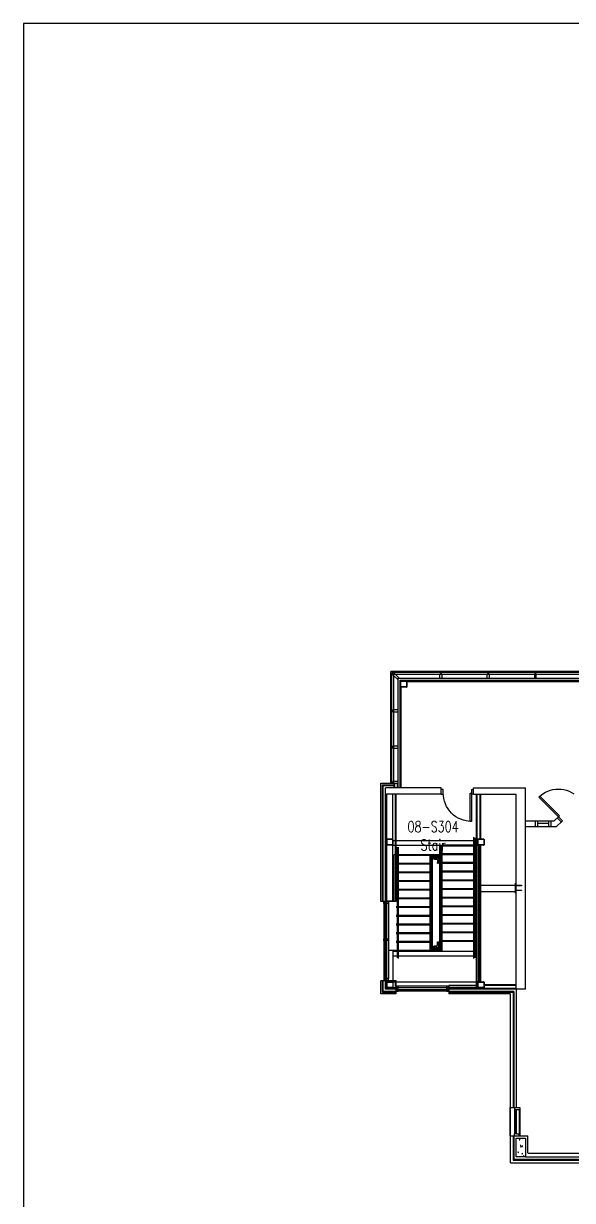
# Model space of a CAD drawing. Extents: x 11182 to 734459, y -1391328 to 152085.
# Drawn here: x 375129 to 392811, y -840306 to -802398 of the extents above; entities that cross this region are included whole.
import ezdxf
from ezdxf.enums import TextEntityAlignment as Align

# ---------------------------------------------------------------- set-up
doc = ezdxf.new("R2010")
doc.units = 0
doc.header["$LTSCALE"] = 500
doc.header["$MEASUREMENT"] = 0
doc.layers.add('0_Defpoints', color=106, linetype='CONTINUOUS', plot=False)
for name, color, linetype in [('0_room_data', 7, 'CONTINUOUS'), ('1_Wall_Exist', 251, 'CONTINUOUS'), ('3_Text', 7, 'CONTINUOUS')]:
    doc.layers.add(name, color=color, linetype=linetype)
doc.styles.add('1_200', font='simplex.shx', dxfattribs={"width": 0.75, "height": 460})

# ---------------------------------------------------------------- blocks, each defined once
blk = doc.blocks.new('room_data')
at = {"layer": '3_Text', "style": '1_200', "width": 0.75}
for tag, p in [('ROOMNUM', (0, 0)), ('ROOMUSE', (0, -575))]:
    blk.add_attdef(tag, text='', height=345, dxfattribs=at).set_placement(p, align=Align.MIDDLE_CENTER)

msp = doc.modelspace()

# ---------------------------------------------------------------- linework, layer by layer
at = {"layer": '0_Defpoints'}
msp.add_lwpolyline([(375129, -802398), (375129, -868101), (476670, -868101), (476670, -802398)], close=True, dxfattribs=at)
at = {"layer": '1_Wall_Exist'}
for p, q in [((393177, -823267), (386964, -823267)), ((386964, -826871), (386964, -823267)), ((386991, -823333), (387030, -823294)), ((386991, -826870), (386991, -823333)), ((387007, -823339), (387036, -823309)), ((387007, -823339), (387007, -823386)), ((387030, -823294), (393177, -823294)), ((387036, -823309), (387084, -823309)), ((387068, -823351), (387049, -823371)), ((387068, -823351), (387068, -823309)), ((387068, -823347), (387090, -823347)), ((387068, -823350), (393177, -823350)), ((387091, -823304), (387084, -823304)), ((387084, -823304), (387084, -823309)), ((387089, -823309), (387089, -823306)), ((387089, -823306), (387091, -823306)), ((387089, -823309), (387093, -823309)), ((387090, -823347), (387227, -823485)), ((387091, -823306), (387091, -823304)), ((387093, -823309), (387093, -823294)), ((388543, -823313), (388543, -823294)), ((388607, -823313), (388543, -823313)), ((388543, -823351), (388607, -823351)), ((388543, -823485), (388543, -823351)), ((388567, -823313), (388567, -823351)), ((388583, -823313), (388583, -823351)), ((388607, -823294), (388607, -823313)), ((388607, -823351), (388607, -823485)), ((390066, -823313), (390066, -823294)), ((390129, -823313), (390066, -823313)), ((390066, -823351), (390129, -823351)), ((390066, -823485), (390066, -823351)), ((390090, -823313), (390090, -823351)), ((390106, -823313), (390106, -823351)), ((390129, -823294), (390129, -823313)), ((390129, -823351), (390129, -823485)), ((391583, -823294), (391583, -823313)), ((391583, -823313), (391646, -823313)), ((391646, -823351), (391583, -823351)), ((391583, -823351), (391583, -823485)), ((391607, -823313), (391607, -823351)), ((391623, -823313), (391623, -823351)), ((391646, -823313), (391646, -823294)), ((391646, -823485), (391646, -823351)), ((387007, -823396), (386991, -823396)), ((387001, -823394), (387001, -823386)), ((387001, -823386), (387007, -823386)), ((387004, -823394), (387001, -823394)), ((387007, -823392), (387004, -823392)), ((387004, -823392), (387004, -823394)), ((387049, -823371), (387007, -823371)), ((387007, -823392), (387007, -823396)), ((387045, -823371), (387045, -823392)), ((387045, -823392), (387182, -823529)), ((387048, -823370), (387048, -826847)), ((387182, -823485), (393177, -823485)), ((387182, -823485), (387182, -827020)), ((387251, -823553), (393177, -823553)), ((387251, -823553), (387251, -827020)), ((387271, -823770), (387271, -823579)), ((387277, -823573), (387468, -823573)), ((387280, -823767), (387280, -823582)), ((387280, -823582), (387465, -823582)), ((387465, -823582), (387465, -823767)), ((387474, -823579), (387474, -823770)), ((387474, -823587), (393491, -823587)), ((388813, -823587), (390423, -823587)), ((390466, -823587), (391672, -823587)), ((387468, -823776), (387277, -823776)), ((387465, -823767), (387280, -823767)), ((387285, -823776), (387285, -827020)), ((387010, -824502), (386991, -824502)), ((387010, -824565), (387010, -824502)), ((387049, -824502), (387049, -824565)), ((387182, -824502), (387049, -824502)), ((386991, -824565), (387010, -824565)), ((387010, -824525), (387049, -824525)), ((387010, -824541), (387049, -824541)), ((387049, -824565), (387182, -824565)), ((387010, -825673), (386991, -825673)), ((386991, -825737), (387010, -825737)), ((387010, -825737), (387010, -825673)), ((387010, -825697), (387049, -825697)), ((387010, -825713), (387049, -825713)), ((387049, -825673), (387049, -825737)), ((387182, -825673), (387049, -825673)), ((387049, -825737), (387182, -825737)), ((386639, -830676), (386639, -826870)), ((386639, -826870), (387182, -826870)), ((386691, -830676), (386689, -826920)), ((386689, -826920), (387058, -826920)), ((386716, -830676), (386714, -826945)), ((386714, -826945), (387058, -826945)), ((388581, -827020), (386791, -827020)), ((386791, -827220), (386791, -827020)), ((387010, -826807), (386991, -826807)), ((387010, -826870), (387010, -826807)), ((387010, -826831), (387049, -826831)), ((387010, -826847), (387049, -826847)), ((387049, -826807), (387049, -826870)), ((387182, -826807), (387049, -826807)), ((387058, -826870), (387058, -827020)), ((387074, -826870), (387074, -827020)), ((387166, -826870), (387166, -827020)), ((388581, -827220), (388581, -827020)), ((388643, -827068), (388581, -827068)), ((388643, -827220), (388643, -827068)), ((389563, -827068), (389625, -827068)), ((389563, -827068), (389563, -828099)), ((389625, -827019), (391297, -827019)), ((389625, -827220), (389625, -827020)), ((391297, -833503), (391297, -827019)), ((391938, -827160), (392017, -827123)), ((392017, -827123), (392100, -827093)), ((392100, -827093), (392184, -827072)), ((392184, -827072), (392271, -827059)), ((392271, -827059), (392359, -827055)), ((392359, -827055), (392446, -827059)), ((392446, -827059), (392533, -827072)), ((392533, -827072), (392618, -827094)), ((392618, -827094), (392701, -827123)), ((392701, -827123), (392780, -827161)), ((386791, -830676), (386789, -827220)), ((388581, -827220), (386791, -827220)), ((386807, -830676), (386805, -827220)), ((386827, -833276), (386827, -827228)), ((387030, -830676), (387030, -827228)), ((387114, -830663), (387112, -827220)), ((387130, -830676), (387128, -827220)), ((388581, -827220), (388643, -827220)), ((388653, -827274), (388648, -827185)), ((388666, -827363), (388653, -827274)), ((388688, -827450), (388666, -827363)), ((388718, -827535), (388688, -827450)), ((388757, -827616), (388718, -827535)), ((389512, -827185), (389563, -827185)), ((389512, -828099), (389512, -827185)), ((389625, -827220), (389563, -827220)), ((389625, -827219), (390997, -827219)), ((389718, -833503), (389718, -827220)), ((389737, -833484), (389737, -827220)), ((389839, -828661), (389839, -827220)), ((389864, -828661), (389864, -827220)), ((390997, -833503), (390997, -827219)), ((391727, -827317), (391762, -827281)), ((391727, -827317), (392485, -828074)), ((391762, -827281), (391862, -827205)), ((391762, -827281), (392394, -827913)), ((391862, -827205), (391938, -827160)), ((392780, -827161), (392855, -827206)), ((388803, -827693), (388757, -827616)), ((388856, -827765), (388803, -827693)), ((388916, -827831), (388856, -827765)), ((388983, -827892), (388916, -827831)), ((389055, -827945), (388983, -827892)), ((392214, -828094), (392394, -827913)), ((389131, -827991), (389055, -827945)), ((389212, -828029), (389131, -827991)), ((389297, -828060), (389212, -828029)), ((389384, -828081), (389297, -828060)), ((389512, -828099), (389384, -828081)), ((389563, -828099), (389512, -828099)), ((392214, -828094), (391297, -828094)), ((392287, -828272), (391297, -828272)), ((391614, -828094), (391614, -828272)), ((391689, -828094), (391689, -828272)), ((391689, -828156), (392039, -828156)), ((392039, -828094), (392039, -828272)), ((392114, -828094), (392114, -828272)), ((392287, -828272), (392485, -828074)), ((392323, -827984), (392449, -828110)), ((386844, -828661), (387013, -828661)), ((386844, -828672), (387013, -828672)), ((389637, -832510), (389637, -828601)), ((389677, -828561), (389677, -828561)), ((389677, -832490), (389677, -828621)), ((389776, -828661), (389945, -828661)), ((389776, -828672), (389945, -828672)), ((386827, -828847), (386827, -828678)), ((386838, -828847), (386838, -828678)), ((387013, -828853), (386844, -828853)), ((387013, -828864), (386844, -828864)), ((387020, -828678), (387020, -828847)), ((387030, -828712), (389759, -828712)), ((387030, -828864), (389759, -828864)), ((387170, -832490), (387170, -828930)), ((387210, -832510), (387210, -828930)), ((388543, -832250), (388543, -828864)), ((388564, -832205), (388564, -828885)), ((388564, -828885), (388604, -828885)), ((388604, -832205), (388604, -828885)), ((388618, -832250), (388618, -828864)), ((389718, -828865), (388618, -828865)), ((389718, -828890), (388618, -828890)), ((389759, -828847), (389759, -828678)), ((389770, -828847), (389770, -828678)), ((389945, -828853), (389776, -828853)), ((389945, -828864), (389776, -828864)), ((389793, -833259), (389793, -828864)), ((389839, -833259), (389839, -828864)), ((389864, -833259), (389864, -828864)), ((389952, -828678), (389952, -828847)), ((389962, -828678), (389962, -828847)), ((387170, -829170), (387053, -829170)), ((387053, -830676), (387053, -829170)), ((387170, -829195), (387128, -829195)), ((388543, -829170), (387210, -829170)), ((388228, -829195), (387210, -829195)), ((388228, -832250), (388228, -829170)), ((388249, -832205), (388249, -829217)), ((388269, -829197), (388543, -829197)), ((388289, -832205), (388289, -829235)), ((388289, -829237), (388543, -829237)), ((388344, -829292), (388289, -829249)), ((388303, -829195), (388303, -829170)), ((388303, -832250), (388303, -829261)), ((388359, -829278), (388305, -829237)), ((388363, -829277), (388463, -829277)), ((388363, -829317), (388443, -829317)), ((388463, -829337), (388463, -829431)), ((388487, -829283), (388543, -829240)), ((388499, -829299), (388543, -829265)), ((388503, -829317), (388503, -829431)), ((389718, -829145), (388618, -829145)), ((389718, -829170), (388618, -829170)), ((389718, -829425), (388618, -829425)), ((387170, -829450), (387128, -829450)), ((387170, -829475), (387128, -829475)), ((387170, -829730), (387128, -829730)), ((387170, -829755), (387128, -829755)), ((388228, -829450), (387210, -829450)), ((388228, -829475), (387210, -829475)), ((388228, -829730), (387210, -829730)), ((388228, -829755), (387210, -829755)), ((389718, -829450), (388618, -829450)), ((389718, -829705), (388618, -829705)), ((389718, -829730), (388618, -829730)), ((387170, -830010), (387128, -830010)), ((387170, -830035), (387128, -830035)), ((388228, -830010), (387210, -830010)), ((388228, -830035), (387210, -830035)), ((389718, -829985), (388618, -829985)), ((389718, -830010), (388618, -830010)), ((389864, -830148), (390972, -830148)), ((390972, -830413), (390972, -830090)), ((390972, -830090), (390997, -830090)), ((390998, -830153), (391168, -830153)), ((390998, -830169), (390998, -830153)), ((391168, -830169), (390998, -830169)), ((391168, -830153), (391168, -830169)), ((387170, -830290), (387128, -830290)), ((387170, -830315), (387128, -830315)), ((388228, -830290), (387210, -830290)), ((388228, -830315), (387210, -830315)), ((389718, -830265), (388618, -830265)), ((389718, -830290), (388618, -830290)), ((389718, -830545), (388618, -830545)), ((389864, -830351), (390972, -830351)), ((390997, -830413), (390972, -830413)), ((390998, -830311), (391168, -830311)), ((390998, -830327), (390998, -830311)), ((391168, -830327), (390998, -830327)), ((391168, -830311), (391168, -830327)), ((387130, -830676), (386639, -830676)), ((386732, -830682), (386757, -830682)), ((386732, -830744), (386732, -830682)), ((386732, -830744), (386732, -833162)), ((386757, -830744), (386732, -830744)), ((386757, -830682), (386757, -830744)), ((386789, -830706), (386757, -830706)), ((386789, -830721), (386757, -830721)), ((386761, -831895), (386761, -830726)), ((386786, -830726), (386761, -830726)), ((386786, -831895), (386786, -830726)), ((386789, -830682), (386884, -830682)), ((386789, -830744), (386789, -830682)), ((386884, -830744), (386789, -830744)), ((387114, -830663), (386805, -830663)), ((386884, -830682), (386884, -830744)), ((386884, -830744), (386884, -833162)), ((387170, -830570), (387128, -830570)), ((387170, -830595), (387128, -830595)), ((387170, -830850), (387128, -830850)), ((387170, -830875), (387128, -830875)), ((388228, -830570), (387210, -830570)), ((388228, -830595), (387210, -830595)), ((388228, -830850), (387210, -830850)), ((388228, -830875), (387210, -830875)), ((389718, -830570), (388618, -830570)), ((389718, -830825), (388618, -830825)), ((389718, -830850), (388618, -830850)), ((387170, -831130), (387128, -831130)), ((387170, -831155), (387128, -831155)), ((388228, -831130), (387210, -831130)), ((388228, -831155), (387210, -831155)), ((389718, -831105), (388618, -831105)), ((389718, -831130), (388618, -831130)), ((387170, -831410), (387128, -831410)), ((387170, -831435), (387128, -831435)), ((387170, -831690), (387128, -831690)), ((388228, -831410), (387210, -831410)), ((388228, -831435), (387210, -831435)), ((388228, -831690), (387210, -831690)), ((389718, -831385), (388618, -831385)), ((389718, -831410), (388618, -831410)), ((389637, -831665), (388618, -831665)), ((389637, -831690), (388618, -831690)), ((389718, -831665), (389677, -831665)), ((389718, -831690), (389677, -831690)), ((386732, -831874), (386757, -831874)), ((386732, -831936), (386732, -831874)), ((386757, -831936), (386732, -831936)), ((386757, -831874), (386757, -831936)), ((386789, -831898), (386757, -831898)), ((386789, -831913), (386757, -831913)), ((386786, -831895), (386761, -831895)), ((386786, -831915), (386761, -831915)), ((386761, -833183), (386761, -831915)), ((386786, -833183), (386786, -831915)), ((386789, -831874), (386884, -831874)), ((386789, -831936), (386789, -831874)), ((386884, -831936), (386789, -831936)), ((386884, -831874), (386884, -831936)), ((387170, -831715), (387128, -831715)), ((387170, -831970), (387128, -831970)), ((387170, -831995), (387128, -831995)), ((388228, -831715), (387210, -831715)), ((388228, -831970), (387210, -831970)), ((388228, -831995), (387210, -831995)), ((388463, -832085), (388463, -831991)), ((388503, -832105), (388503, -831991)), ((389637, -831945), (388618, -831945)), ((389637, -831970), (388618, -831970)), ((389718, -831945), (389677, -831945)), ((389718, -831970), (389677, -831970)), ((388618, -832250), (386884, -832250)), ((387030, -832250), (387030, -833445)), ((387030, -832280), (389718, -832280)), ((387030, -832432), (389718, -832432)), ((388228, -832275), (387128, -832275)), ((388269, -832225), (388584, -832225)), ((388344, -832130), (388289, -832173)), ((388289, -832185), (388564, -832185)), ((388359, -832144), (388305, -832185)), ((388363, -832105), (388443, -832105)), ((388363, -832145), (388463, -832145)), ((388487, -832139), (388547, -832185)), ((388499, -832123), (388564, -832172)), ((389677, -832550), (389677, -832550)), ((386757, -833162), (386732, -833162)), ((386732, -833162), (386732, -833224)), ((386757, -833224), (386757, -833162)), ((386789, -833186), (386757, -833186)), ((386789, -833201), (386757, -833201)), ((386761, -833183), (386786, -833183)), ((386789, -833162), (386789, -833224)), ((386884, -833162), (386789, -833162)), ((386884, -833224), (386884, -833162)), ((386639, -833653), (386639, -833229)), ((386884, -833229), (386639, -833229)), ((386689, -833603), (386689, -833229)), ((386714, -833578), (386714, -833229)), ((387126, -833578), (386714, -833578)), ((386732, -833224), (386757, -833224)), ((386789, -833224), (386884, -833224)), ((386789, -833503), (386789, -833229)), ((387126, -833503), (386789, -833503)), ((386805, -833484), (386805, -833229)), ((387126, -833484), (386805, -833484)), ((386827, -833445), (386827, -833276)), ((386838, -833445), (386838, -833276)), ((386844, -833259), (389945, -833259)), ((386844, -833270), (387013, -833270)), ((387013, -833452), (386844, -833452)), ((389769, -833462), (386844, -833462)), ((386889, -833222), (387128, -833222)), ((386889, -833238), (386889, -833222)), ((386889, -833238), (387112, -833238)), ((387020, -833276), (387020, -833445)), ((387112, -833414), (387112, -833238)), ((387128, -833414), (387112, -833414)), ((387126, -833414), (387126, -833653)), ((387128, -833414), (387128, -833222)), ((387130, -833409), (387130, -833504)), ((387192, -833409), (387130, -833409)), ((387130, -833504), (387192, -833504)), ((387192, -833536), (387130, -833536)), ((387130, -833536), (387130, -833561)), ((387130, -833561), (387192, -833561)), ((387153, -833504), (387153, -833536)), ((387168, -833504), (387168, -833536)), ((387177, -833507), (387177, -833532)), ((387177, -833507), (388773, -833507)), ((387177, -833532), (388773, -833532)), ((387192, -833504), (387192, -833409)), ((387192, -833561), (387192, -833536)), ((388753, -833409), (387198, -833409)), ((388753, -833561), (387198, -833561)), ((388753, -833409), (388753, -833504)), ((388815, -833409), (388753, -833409)), ((388753, -833504), (388815, -833504)), ((388815, -833536), (388753, -833536)), ((388753, -833536), (388753, -833561)), ((388753, -833561), (388815, -833561)), ((388773, -833507), (388773, -833532)), ((388777, -833504), (388777, -833536)), ((388792, -833504), (388792, -833536)), ((388815, -833504), (388815, -833409)), ((388815, -833561), (388815, -833536)), ((389718, -833379), (388832, -833379)), ((388832, -833379), (388832, -833653)), ((389718, -833395), (388832, -833395)), ((389718, -833487), (388832, -833487)), ((390997, -833503), (388832, -833503)), ((390922, -833578), (388832, -833578)), ((390997, -833484), (389737, -833484)), ((389759, -833445), (389759, -833276)), ((389770, -833445), (389770, -833276)), ((389776, -833270), (389945, -833270)), ((389945, -833452), (389776, -833452)), ((389945, -833462), (389776, -833462)), ((389952, -833276), (389952, -833445)), ((389962, -833276), (389962, -833445)), ((390997, -833357), (389962, -833357)), ((390997, -833382), (389962, -833382)), ((390922, -833578), (390922, -837316)), ((391297, -833503), (390997, -833503)), ((390997, -833503), (390997, -837316)), ((387126, -833653), (386639, -833653)), ((387126, -833603), (386689, -833603)), ((390897, -833603), (388832, -833603)), ((390807, -833653), (388832, -833653)), ((390807, -833653), (390807, -837616)), ((390897, -833603), (390897, -837316)), ((390797, -837316), (391121, -837316)), ((390797, -837316), (390797, -838228)), ((390807, -837316), (390807, -838228)), ((390945, -837316), (390945, -838162)), ((391008, -837382), (390945, -837382)), ((390970, -837382), (390970, -838162)), ((390995, -837382), (390995, -838162)), ((391008, -837379), (391008, -837382)), ((391008, -837379), (391097, -837379)), ((391097, -837379), (391097, -838165)), ((391121, -837316), (391121, -838228)), ((391128, -838228), (391128, -837316)), ((390797, -838228), (391374, -838228)), ((390807, -838228), (390807, -839095)), ((390897, -838228), (390897, -839005)), ((390922, -838228), (390922, -838980)), ((390944, -838228), (390944, -838162)), ((391008, -838162), (390944, -838162)), ((390997, -838305), (391297, -838305)), ((390997, -838905), (390997, -838305)), ((391008, -838165), (391008, -838162)), ((391008, -838165), (391096, -838165)), ((391096, -838228), (391096, -838165)), ((391099, -838351), (391114, -838334)), ((391099, -838351), (391117, -838352)), ((391117, -838352), (391114, -838333)), ((391129, -838530), (391150, -838522)), ((391144, -838540), (391150, -838522)), ((391202, -838313), (391221, -838305)), ((391202, -838313), (391217, -838323)), ((391217, -838323), (391223, -838305)), ((391297, -838305), (391297, -838905)), ((391374, -838781), (391374, -838228)), ((391297, -838905), (390997, -838905)), ((391056, -838748), (391077, -838740)), ((391056, -838748), (391071, -838758)), ((391071, -838758), (391077, -838739)), ((391129, -838530), (391144, -838540)), ((391141, -838576), (391155, -838559)), ((391141, -838576), (391159, -838578)), ((391159, -838578), (391155, -838559)), ((391176, -838566), (391199, -838542)), ((391176, -838566), (391203, -838570)), ((391182, -838802), (391197, -838785)), ((391182, -838802), (391200, -838804)), ((391200, -838803), (391197, -838785)), ((391203, -838570), (391199, -838541)), ((391218, -838905), (391239, -838883)), ((391235, -838868), (391256, -838860)), ((391235, -838868), (391250, -838879)), ((391242, -838905), (391239, -838883)), ((391250, -838878), (391256, -838860)), ((391302, -838905), (393903, -838905)), ((391379, -838781), (407502, -838781)), ((390812, -839095), (393102, -839095)), ((390902, -839005), (393192, -839005)), ((390927, -838980), (393217, -838980))]:
    msp.add_line(p, q, dxfattribs=at)
for centre in [(388269, -829217), (388363, -829297), (388483, -829431), (388483, -831991), (388269, -832205), (388363, -832125), (388584, -832205)]:
    msp.add_circle(centre, 20, dxfattribs=at)
for centre, radius, start, end in [((387277, -823579), 6, 90, 180), ((387468, -823579), 6, 0, 90), ((387277, -823770), 6, 180, 270), ((387468, -823770), 6, 270, 0), ((386844, -828678), 17, 90, 180), ((386844, -828678), 6.28, 90, 180), ((387013, -828678), 17, 0, 90), ((387013, -828678), 6.28, 0, 90), ((389776, -828678), 17, 90, 180), ((389776, -828678), 6.28, 90, 180), ((389945, -828678), 17, 0, 90), ((389945, -828678), 6.28, 0, 90), ((386844, -828847), 17, 180, 270), ((386844, -828847), 6.28, 180, 270), ((387013, -828847), 6.28, 270, 0), ((387013, -828847), 17, 270, 0), ((389776, -828847), 17, 180, 270), ((389776, -828847), 6.28, 180, 270), ((389945, -828847), 6.28, 270, 0), ((389945, -828847), 17, 270, 0), ((388443, -829337), 20, 0, 90), ((388463, -829317), 40, 0, 90), ((388443, -832085), 20, 270, 0), ((388463, -832105), 40, 270, 0), ((386844, -833276), 17, 90, 180), ((386844, -833445), 17, 180, 270), ((386844, -833276), 6.28, 90, 180), ((386844, -833445), 6.28, 180, 270), ((387013, -833276), 17, 0, 90), ((387013, -833276), 6.28, 360, 90), ((387013, -833445), 6.28, 270, 0), ((387013, -833445), 17, 270, 0), ((389776, -833276), 17, 90, 180), ((389776, -833445), 17, 180, 270), ((389776, -833276), 6.28, 90, 180), ((389776, -833445), 6.28, 180, 270), ((389945, -833276), 17, 0, 90), ((389945, -833276), 6.28, 360, 90), ((389945, -833445), 6.28, 270, 0), ((389945, -833445), 17, 270, 0)]:
    msp.add_arc(centre, radius, start, end, dxfattribs=at)

# ---------------------------------------------------------------- block references
at = {"layer": '0_room_data', "xscale": 1.018417926029456, "yscale": 1.018417926029456, "zscale": 1.018417926029456}
msp.add_blockref('room_data', (388323, -828268), dxfattribs=at).add_auto_attribs({'ROOMNUM': '08-S304', 'ROOMUSE': 'Stair'})

doc.saveas('drawing.dxf')
